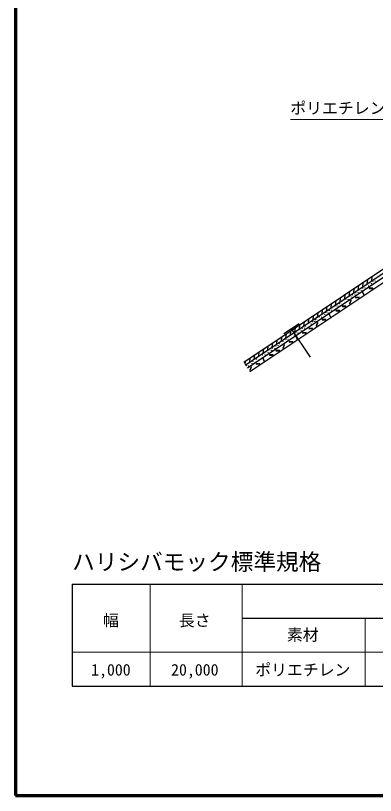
# Model space of a CAD drawing. Units: millimetres, scale not verified. Extents: x 200 to 8200, y 200 to 5825.
# Drawn here: x 200 to 1788, y 200 to 3639 of the extents above; entities that cross this region are included whole.
import ezdxf
from ezdxf.enums import TextEntityAlignment as Align

# ---------------------------------------------------------------- set-up
doc = ezdxf.new("R2010")
doc.units = ezdxf.units.MM
doc.header["$LTSCALE"] = 20
for name, color, linetype, lineweight in [('C-BMK-HTXT', 1, 'Continuous', 13), ('C-MTR-FRAM', 5, 'Continuous', 25), ('C-MTR-LINE', 5, 'Continuous', 13), ('C-STR', 7, 'Continuous', 25), ('C-TTL', 2, 'Continuous', 70)]:
    doc.layers.add(name, color=color, linetype=linetype, lineweight=lineweight)
doc.layers.add('C-MTR', color=5, linetype='Continuous')
doc.layers.add('C-MTR-TXT', color=5, linetype='Continuous')
doc.styles.add('ＭＳ ゴシック', font='')
doc.styles.get('ＭＳ ゴシック').set_extended_font_data('MS Gothic')

msp = doc.modelspace()

# ---------------------------------------------------------------- linework, layer by layer
at = {"layer": 'C-BMK-HTXT'}
msp.add_line((1412.69, 3180.15), (2042.69, 3180.15), dxfattribs=at)
at = {"layer": 'C-MTR-FRAM'}
for p, q in [((449.54, 1131.15), (449.54, 682.15)), ((449.54, 1131.15), (4503.61, 1131.15)), ((449.54, 681.15), (4503.61, 681.15))]:
    msp.add_line(p, q, dxfattribs=at)
at = {"layer": 'C-MTR-LINE'}
for p, q in [((794.64, 1131.15), (794.64, 682.15)), ((1200.24, 1131.15), (1200.24, 681.15)), ((1200.24, 981.15), (3385.07, 981.15)), ((1743.24, 981.15), (1743.24, 681.15)), ((449.54, 831.15), (3385.07, 831.15))]:
    msp.add_line(p, q, dxfattribs=at)
at = {"layer": 'C-MTR-LINE', "lineweight": 25}
msp.add_line((1200.24, 981.15), (3082.94, 981.15), dxfattribs=at)
at = {"layer": 'C-STR'}
for p, q in [((1206.61, 2110.89), (3463.17, 3615.82)), ((1214.93, 2098.41), (3467.71, 3600.82)), ((1223.26, 2085.93), (3472.26, 3585.82)), ((1234.35, 2069.29), (3478.31, 3565.82)), ((1772.89, 2488.55), (1770.74, 2469.09)), ((1712.99, 2448.6), (1710.84, 2429.14)), ((1732.96, 2461.92), (1730.81, 2442.45)), ((1752.93, 2475.23), (1750.78, 2455.77)), ((1653.09, 2408.65), (1650.94, 2389.19)), ((1673.06, 2421.97), (1670.91, 2402.51)), ((1693.02, 2435.28), (1690.88, 2415.82)), ((1729.94, 2421.17), (1731.4, 2421.81)), ((1729.94, 2421.17), (1736.37, 2406.52)), ((1737.83, 2407.16), (1731.4, 2421.81)), ((1613.16, 2382.02), (1611.01, 2362.56)), ((1633.12, 2395.34), (1630.98, 2375.87)), ((1736.37, 2406.52), (1737.83, 2407.16)), ((1553.26, 2342.07), (1551.11, 2322.61)), ((1573.22, 2355.39), (1571.07, 2335.92)), ((1593.19, 2368.7), (1591.04, 2349.24)), ((1513.32, 2315.44), (1511.17, 2295.98)), ((1533.29, 2328.75), (1531.14, 2309.29)), ((1582.83, 2323.06), (1584.29, 2323.71)), ((1582.83, 2323.06), (1589.26, 2308.41)), ((1590.73, 2309.06), (1584.29, 2323.71)), ((1589.26, 2308.41), (1590.73, 2309.06)), ((1451.11, 2279.96), (1384.55, 2235.57)), ((1453.42, 2275.49), (1451.27, 2256.03)), ((1473.39, 2288.81), (1471.24, 2269.34)), ((1493.36, 2302.12), (1491.21, 2282.66)), ((1393.52, 2235.54), (1391.37, 2216.08)), ((1413.49, 2248.86), (1411.34, 2229.39)), ((1501.06, 2132.97), (1417.83, 2257.76)), ((1433.45, 2262.17), (1431.31, 2242.71)), ((1353.59, 2208.91), (1351.44, 2189.45)), ((1373.55, 2222.22), (1371.41, 2202.76)), ((1436.65, 2225.58), (1438.12, 2226.22)), ((1436.65, 2225.58), (1443.09, 2210.93)), ((1444.55, 2211.57), (1438.12, 2226.22)), ((1443.09, 2210.93), (1444.55, 2211.57)), ((1293.69, 2168.96), (1291.54, 2149.5)), ((1313.65, 2182.28), (1311.5, 2162.81)), ((1333.62, 2195.59), (1331.47, 2176.13)), ((1253.75, 2142.33), (1251.6, 2122.86)), ((1273.72, 2155.64), (1271.57, 2136.18)), ((1213.82, 2115.69), (1212.34, 2102.3)), ((1233.79, 2129.01), (1231.64, 2109.55)), ((1290.48, 2128.09), (1291.95, 2128.73)), ((1290.48, 2128.09), (1296.91, 2113.44)), ((1298.38, 2114.08), (1291.95, 2128.73)), ((1296.91, 2113.44), (1298.38, 2114.08))]:
    msp.add_line(p, q, dxfattribs=at)
for points in [[(1776.42, 2437.43), (1760.46, 2436.4), (1760.56, 2434.8), (1776.53, 2435.83)], [(1674.81, 2367.87), (1680.63, 2382.77), (1679.13, 2383.35), (1673.32, 2368.45)], [(1716.61, 2397.54), (1700.64, 2396.5), (1700.74, 2394.91), (1716.71, 2395.94)], [(1629.32, 2339.32), (1613.35, 2338.29), (1613.46, 2336.69), (1629.42, 2337.73)], [(1657.96, 2358.43), (1642, 2357.39), (1642.1, 2355.8), (1658.07, 2356.83)], [(1527.71, 2269.76), (1533.52, 2284.67), (1532.03, 2285.25), (1526.22, 2270.34)], [(1569.5, 2299.43), (1553.53, 2298.4), (1553.64, 2296.8), (1569.6, 2297.83)], [(1482.21, 2241.22), (1466.25, 2240.18), (1466.35, 2238.59), (1482.32, 2239.62)], [(1510.86, 2260.32), (1494.89, 2259.29), (1494.99, 2257.69), (1510.96, 2258.72)], [(1423.33, 2201.94), (1407.36, 2200.91), (1407.46, 2199.31), (1423.43, 2200.35)], [(1381.53, 2172.27), (1387.35, 2187.18), (1385.85, 2187.76), (1380.04, 2172.85)], [(1336.04, 2143.73), (1320.07, 2142.7), (1320.17, 2141.1), (1336.14, 2142.13)], [(1364.68, 2162.83), (1348.72, 2161.8), (1348.82, 2160.2), (1364.79, 2161.24)], [(1277.15, 2104.46), (1261.19, 2103.42), (1261.29, 2101.83), (1277.26, 2102.86)], [(1235.36, 2074.79), (1241.17, 2089.69), (1239.68, 2090.27), (1233.87, 2075.37)]]:
    msp.add_lwpolyline(points, close=True, dxfattribs=at)
for centre in [(1746.87, 2447.49), (1756.5, 2446.87), (1762.36, 2457.82), (1771.35, 2457.02), (1776.37, 2467.13), (1786.71, 2468.38), (1687.48, 2407.85), (1697.82, 2409.1), (1702.43, 2417.85), (1712.06, 2417.23), (1717.91, 2428.18), (1726.9, 2427.39), (1731.92, 2437.49), (1742.27, 2438.74), (1643.04, 2378.21), (1653.38, 2379.46), (1657.99, 2388.21), (1667.62, 2387.59), (1673.47, 2398.54), (1682.46, 2397.75), (1584.58, 2339.26), (1593.57, 2338.47), (1598.59, 2348.57), (1608.94, 2349.82), (1613.54, 2358.57), (1623.18, 2357.95), (1629.03, 2368.9), (1638.02, 2368.11), (1540.14, 2309.62), (1549.13, 2308.83), (1554.15, 2318.93), (1564.5, 2320.18), (1569.1, 2328.93), (1578.73, 2328.31), (1480.21, 2269.65), (1495.7, 2279.98), (1504.69, 2279.19), (1509.71, 2289.29), (1520.05, 2290.54), (1524.66, 2299.29), (1534.29, 2298.68), (1437.47, 2241.15), (1446.46, 2240.35), (1451.25, 2250.34), (1460.25, 2249.55), (1465.26, 2259.65), (1475.61, 2260.9), (1489.85, 2269.04), (1379.24, 2202.31), (1388.23, 2201.52), (1393.03, 2211.51), (1402.02, 2210.71), (1407.04, 2220.81), (1417.38, 2222.06), (1421.99, 2230.82), (1431.62, 2230.2), (1334.8, 2172.67), (1343.79, 2171.88), (1348.81, 2181.98), (1359.15, 2183.23), (1363.76, 2191.99), (1373.39, 2191.37), (1276.57, 2133.84), (1285.56, 2133.05), (1290.58, 2143.15), (1300.92, 2144.4), (1305.53, 2153.15), (1315.16, 2152.53), (1321.01, 2163.48), (1330, 2162.69), (1232.35, 2104.31), (1242.7, 2105.56), (1247.3, 2114.32), (1256.93, 2113.7), (1262.78, 2124.65), (1271.78, 2123.85), (1218.34, 2095.01), (1227.33, 2094.21)]:
    msp.add_circle(centre, 0.3, dxfattribs=at)
at = {"layer": 'C-TTL'}
msp.add_lwpolyline([(200, 200), (8200, 200), (8200, 5740), (200, 5740)], close=True, dxfattribs=at)

# ---------------------------------------------------------------- texts
at = {"layer": 'C-BMK-HTXT', "color": 7, "style": 'ＭＳ ゴシック'}
msp.add_text('ポリエチレンネット', height=51.32, dxfattribs=at).set_placement((1412.69, 3190.15), align=Align.BOTTOM_LEFT)
at = {"layer": 'C-MTR', "style": 'ＭＳ ゴシック'}
msp.add_text('ハリシバモック標準規格', height=73.31, dxfattribs=at).set_placement((449.41, 1171.15), align=Align.BOTTOM_LEFT)
at = {"layer": 'C-MTR-TXT', "style": 'ＭＳ ゴシック'}
for s, p in [('幅', (620.67, 971.75)), ('長さ', (990.92, 971.75)), ('素材', (1467.61, 908.21)), ('1,000', (620.67, 754.01)), ('20,000', (990.92, 754.01)), ('ポリエチレン', (1467.61, 754.01))]:
    msp.add_text(s, height=51.32, dxfattribs=at).set_placement(p, align=Align.MIDDLE_CENTER)

doc.saveas('drawing.dxf')
